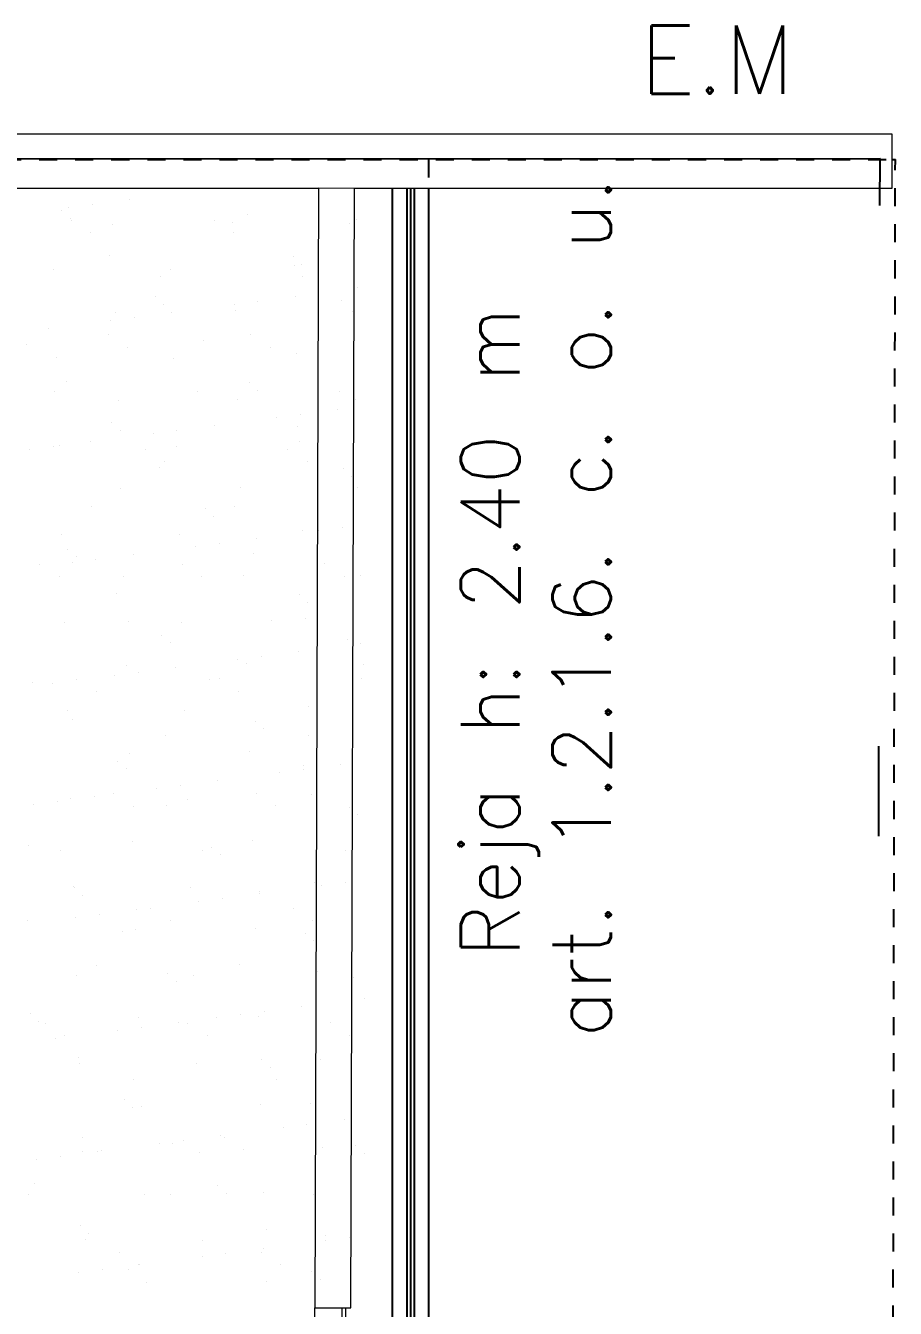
# Model space of a CAD drawing. Header units: millimetres. Extents: x 182 to 305, y 81 to 164.
# Drawn here: x 299.74 to 304.57, y 154.5 to 161.62 of the extents above; entities that cross this region are included whole.
import ezdxf

# ---------------------------------------------------------------- set-up
doc = ezdxf.new("R2010")
doc.units = ezdxf.units.MM
for name, pattern in [('ACAD_ISO04W100', [30.5, 24, -3, 0.5, -3]), ('ACAD_ISO10W100', [18.5, 12, -3, 0.5, -3]), ('Dash dot', [15.875, 6.35, -4.7625, 0, -4.7625]), ('DASHDOT', [1, 0.5, -0.25, 0, -0.25])]:
    doc.linetypes.add(name, pattern=pattern)
for name, color, linetype, lineweight in [('A-----NPP', 7, 'Continuous', 9), ('A-AREAIDM', 7, 'Continuous', 18), ('A-WALL', 7, 'Continuous', 9)]:
    doc.layers.add(name, color=color, linetype=linetype, lineweight=lineweight)
for name, color, linetype in [('Lineas Lotes', 7, 'DASHDOT'), ('reja', 7, 'Continuous'), ('solado h verde', 7, 'Continuous')]:
    doc.layers.add(name, color=color, linetype=linetype)
doc.styles.get("Standard").update_dxf_attribs({"font": 'txt.shx'})

msp = doc.modelspace()

# ---------------------------------------------------------------- linework, layer by layer
at = {"linetype": 'ACAD_ISO10W100'}
for p in [(188.133186, 160.861102), (304.3478, 86.621522)]:
    msp.add_line(p, (304.483929, 160.881522), dxfattribs=at)
at = {"layer": 'A-----NPP', "color": 252}
msp.add_line((304.551104, 160.717443), (304.551104, 161.017443), dxfattribs=at)
at = {"layer": 'A-----NPP', "color": 252, "linetype": 'Dash dot', "lineweight": 25}
msp.add_line((304.551104, 160.877005), (304.568899, 160.877005), dxfattribs=at)
msp.add_line((304.551104, 160.877005), (304.568899, 160.877005), dxfattribs=at)
at = {"layer": 'A-WALL', "color": 252, "lineweight": 18}
for p, q in [((304.551104, 161.017443), (188.161099, 161.017443)), ((304.551104, 160.717443), (304.551104, 161.017443)), ((304.551104, 160.717443), (304.551104, 161.017443)), ((188.361099, 160.717443), (301.368337, 160.717443)), ((301.368337, 160.717443), (301.347196, 154.505268)), ((301.368337, 160.717443), (301.347196, 154.505268)), ((301.368336, 160.717043), (301.347196, 154.505268)), ((301.368336, 160.717043), (301.347196, 154.505268)), ((301.568334, 160.716362), (301.368336, 160.717043)), ((301.568334, 160.716362), (301.368336, 160.717043)), ((301.547194, 154.504587), (301.568334, 160.716362)), ((301.547194, 154.504587), (301.568334, 160.716362)), ((301.568338, 160.717443), (304.551104, 160.717443)), ((301.568338, 160.717443), (304.551104, 160.717443)), ((301.347196, 154.505268), (301.517195, 154.50469)), ((301.347196, 154.505268), (301.547194, 154.504587)), ((301.347196, 154.505268), (301.517195, 154.50469)), ((301.347196, 154.505268), (301.547194, 154.504587)), ((301.517195, 154.50469), (301.426805, 127.944843))]:
    msp.add_line(p, q, dxfattribs=at)
at = {"layer": 'A-WALL', "color": 252}
for p, q in [((301.256806, 127.945421), (301.347196, 154.505268)), ((301.256806, 127.945421), (301.347196, 154.505268)), ((301.497195, 154.504758), (301.406806, 127.944911))]:
    msp.add_line(p, q, dxfattribs=at)
at = {"layer": 'Lineas Lotes', "color": 252, "linetype": 'ACAD_ISO04W100', "ltscale": 4e-05}
for p, q in [((182.21819, 160.877005), (304.568899, 160.877005)), ((301.978592, 160.877005), (301.978592, 84.162828)), ((304.43277, 86.617005), (304.568899, 160.877005))]:
    msp.add_line(p, q, dxfattribs=at)
at = {"layer": 'reja', "color": 252}
for p, q in [((301.778593, 128.527043), (301.778593, 160.717443)), ((301.858594, 160.717443), (301.858594, 128.527043)), ((301.878594, 160.717443), (301.878594, 128.527043)), ((301.898594, 160.717443), (301.898594, 128.527043)), ((301.978592, 160.717443), (301.978592, 128.527043))]:
    msp.add_line(p, q, dxfattribs=at)
at = {"layer": 'solado h verde', "color": 252, "linetype": 'Continuous'}
for p, q in [((300.320571, 160.654827), (300.320571, 160.654827)), ((299.942446, 160.591722), (299.942446, 160.591722)), ((299.981863, 160.610236), (299.981863, 160.610236)), ((300.114072, 160.627641), (300.114072, 160.627641)), ((300.973797, 160.569264), (300.973797, 160.569264)), ((299.989263, 160.548822), (299.989263, 160.548822)), ((299.997148, 160.538655), (299.997148, 160.538655)), ((300.223889, 160.51776), (300.223889, 160.51776)), ((300.788141, 160.540092), (300.788141, 160.540092)), ((300.888757, 160.526241), (300.888757, 160.526241)), ((301.538512, 160.523125), (301.538512, 160.523125)), ((301.579133, 160.541529), (301.579133, 160.541529)), ((300.104259, 160.470417), (300.104259, 160.470417)), ((300.895251, 160.471855), (300.895251, 160.471855)), ((300.21024, 160.346335), (300.21024, 160.346335)), ((301.226609, 160.337604), (301.226609, 160.337604)), ((301.232214, 160.288094), (301.232214, 160.288094)), ((301.273426, 160.294704), (301.273426, 160.294704)), ((299.896432, 160.266494), (299.896432, 160.266494)), ((300.489858, 160.224764), (300.489858, 160.224764)), ((300.546187, 160.263378), (300.546187, 160.263378)), ((301.28085, 160.226201), (301.28085, 160.226201)), ((301.583471, 160.163447), (301.583471, 160.163447)), ((300.463053, 160.114675), (300.463053, 160.114675)), ((300.50987, 160.071775), (300.50987, 160.071775)), ((300.89976, 160.073435), (300.89976, 160.073435)), ((301.03197, 160.090841), (301.03197, 160.090841)), ((301.238468, 160.118026), (301.238468, 160.118026)), ((301.494403, 160.092216), (301.494403, 160.092216)), ((300.239889, 160.028347), (300.239889, 160.028347)), ((300.348259, 160.000828), (300.348259, 160.000828)), ((300.554758, 160.028014), (300.554758, 160.028014)), ((300.904757, 160.036828), (300.904757, 160.036828)), ((301.554512, 160.033711), (301.554512, 160.033711)), ((299.871047, 159.938002), (299.871047, 159.938002)), ((300.21605, 159.983423), (300.21605, 159.983423)), ((300.202286, 159.902613), (300.202286, 159.902613)), ((300.730847, 159.869287), (300.730847, 159.869287)), ((300.993278, 159.90405), (300.993278, 159.90405)), ((299.746313, 159.848845), (299.746313, 159.848845)), ((300.309396, 159.834376), (300.309396, 159.834376)), ((301.100389, 159.835813), (301.100389, 159.835813)), ((301.248214, 159.798681), (301.248214, 159.798681)), ((299.912432, 159.777081), (299.912432, 159.777081)), ((300.562187, 159.773965), (300.562187, 159.773965)), ((299.96729, 159.646357), (299.96729, 159.646357)), ((299.904003, 159.587285), (299.904003, 159.587285)), ((300.694995, 159.588722), (300.694995, 159.588722)), ((300.983659, 159.637627), (300.983659, 159.637627)), ((301.030476, 159.594727), (301.030476, 159.594727)), ((301.485987, 159.59016), (301.485987, 159.59016)), ((300.255889, 159.538934), (300.255889, 159.538934)), ((300.920757, 159.547414), (300.920757, 159.547414)), ((301.570512, 159.544298), (301.570512, 159.544298)), ((301.133948, 159.446622), (301.133948, 159.446622)), ((301.266157, 159.464028), (301.266157, 159.464028)), ((301.472655, 159.491214), (301.472655, 159.491214)), ((300.220102, 159.414698), (300.220102, 159.414698)), ((300.26692, 159.371798), (300.26692, 159.371798)), ((300.450237, 159.35661), (300.450237, 159.35661)), ((300.582446, 159.374015), (300.582446, 159.374015)), ((300.788945, 159.401201), (300.788945, 159.401201)), ((301.251453, 159.392239), (301.251453, 159.392239)), ((299.928433, 159.287668), (299.928433, 159.287668)), ((300.105234, 159.311189), (300.105234, 159.311189)), ((301.264214, 159.309268), (301.264214, 159.309268)), ((299.766527, 159.266598), (299.766527, 159.266598)), ((299.898736, 159.284003), (299.898736, 159.284003)), ((300.407423, 159.266571), (300.407423, 159.266571)), ((300.578187, 159.284551), (300.578187, 159.284551)), ((301.198415, 159.268008), (301.198415, 159.268008)), ((300.487896, 159.16931), (300.487896, 159.16931)), ((300.514534, 159.198334), (300.514534, 159.198334)), ((301.305526, 159.199771), (301.305526, 159.199771)), ((301.504265, 159.160579), (301.504265, 159.160579)), ((301.551082, 159.117679), (301.551082, 159.117679)), ((300.27189, 159.049521), (300.27189, 159.049521)), ((300.936758, 159.058001), (300.936758, 159.058001)), ((301.586513, 159.054885), (301.586513, 159.054885)), ((300.10914, 158.951243), (300.10914, 158.951243)), ((300.740709, 158.93765), (300.740709, 158.93765)), ((300.900132, 158.952681), (300.900132, 158.952681)), ((300.787526, 158.89475), (300.787526, 158.89475)), ((299.944433, 158.798254), (299.944433, 158.798254)), ((300.594188, 158.795138), (300.594188, 158.795138)), ((301.280215, 158.819854), (301.280215, 158.819854)), ((301.368135, 158.819809), (301.368135, 158.819809)), ((301.500344, 158.837215), (301.500344, 158.837215)), ((300.684424, 158.729797), (300.684424, 158.729797)), ((300.816633, 158.747202), (300.816633, 158.747202)), ((301.023132, 158.774388), (301.023132, 158.774388)), ((299.977152, 158.714721), (299.977152, 158.714721)), ((300.023969, 158.671821), (300.023969, 158.671821)), ((300.132923, 158.65719), (300.132923, 158.65719)), ((300.339421, 158.684376), (300.339421, 158.684376)), ((301.008503, 158.692262), (301.008503, 158.692262)), ((299.821568, 158.629092), (299.821568, 158.629092)), ((300.000714, 158.639785), (300.000714, 158.639785)), ((300.61256, 158.630529), (300.61256, 158.630529)), ((301.403553, 158.631966), (301.403553, 158.631966)), ((299.928679, 158.560855), (299.928679, 158.560855)), ((300.28789, 158.560107), (300.28789, 158.560107)), ((300.719671, 158.562292), (300.719671, 158.562292)), ((300.952758, 158.568588), (300.952758, 158.568588)), ((301.510663, 158.563729), (301.510663, 158.563729)), ((301.602513, 158.565472), (301.602513, 158.565472)), ((300.244946, 158.469333), (300.244946, 158.469333)), ((301.261315, 158.460602), (301.261315, 158.460602)), ((301.308132, 158.417702), (301.308132, 158.417702)), ((299.960433, 158.308841), (299.960433, 158.308841)), ((300.314277, 158.315202), (300.314277, 158.315202)), ((300.610188, 158.305725), (300.610188, 158.305725)), ((301.105269, 158.316639), (301.105269, 158.316639)), ((301.296215, 158.330441), (301.296215, 158.330441)), ((300.497759, 158.237673), (300.497759, 158.237673)), ((300.544576, 158.194773), (300.544576, 158.194773)), ((301.257319, 158.147576), (301.257319, 158.147576)), ((301.529109, 158.215214), (301.529109, 158.215214)), ((301.602322, 158.192996), (301.602322, 158.192996)), ((300.918611, 158.102984), (300.918611, 158.102984)), ((300.968758, 158.079175), (300.968758, 158.079175)), ((301.05082, 158.12039), (301.05082, 158.12039)), ((301.618513, 158.076058), (301.618513, 158.076058)), ((300.234901, 158.012972), (300.234901, 158.012972)), ((300.30389, 158.070694), (300.30389, 158.070694)), ((300.36711, 158.030377), (300.36711, 158.030377)), ((300.573608, 158.057563), (300.573608, 158.057563)), ((299.781019, 157.971843), (299.781019, 157.971843)), ((299.889898, 157.967551), (299.889898, 157.967551)), ((300.026705, 157.99305), (300.026705, 157.99305)), ((300.765552, 157.992285), (300.765552, 157.992285)), ((300.817697, 157.994488), (300.817697, 157.994488)), ((301.60869, 157.995925), (301.60869, 157.995925)), ((300.133816, 157.924813), (300.133816, 157.924813)), ((300.924808, 157.92625), (300.924808, 157.92625)), ((299.976434, 157.819428), (299.976434, 157.819428)), ((300.626188, 157.816312), (300.626188, 157.816312)), ((301.312215, 157.841028), (301.312215, 157.841028)), ((300.001996, 157.769356), (300.001996, 157.769356)), ((301.018365, 157.760625), (301.018365, 157.760625)), ((300.519414, 157.67916), (300.519414, 157.67916)), ((301.065182, 157.717725), (301.065182, 157.717725)), ((301.310407, 157.680597), (301.310407, 157.680597)), ((300.319891, 157.581281), (300.319891, 157.581281)), ((300.984759, 157.589762), (300.984759, 157.589762)), ((300.254808, 157.537696), (300.254808, 157.537696)), ((301.286159, 157.515237), (301.286159, 157.515237)), ((301.491506, 157.520763), (301.491506, 157.520763)), ((300.301625, 157.494796), (300.301625, 157.494796)), ((301.152798, 157.476171), (301.152798, 157.476171)), ((301.285007, 157.493577), (301.285007, 157.493577)), ((300.469088, 157.386159), (300.469088, 157.386159)), ((300.601297, 157.403564), (300.601297, 157.403564)), ((300.807795, 157.43075), (300.807795, 157.43075)), ((299.785378, 157.296147), (299.785378, 157.296147)), ((299.917587, 157.313552), (299.917587, 157.313552)), ((299.992434, 157.330015), (299.992434, 157.330015)), ((300.124085, 157.340738), (300.124085, 157.340738)), ((300.231842, 157.357009), (300.231842, 157.357009)), ((300.522602, 157.292308), (300.522602, 157.292308)), ((300.642189, 157.326898), (300.642189, 157.326898)), ((301.022835, 157.358446), (301.022835, 157.358446)), ((301.328216, 157.351615), (301.328216, 157.351615)), ((300.338953, 157.288772), (300.338953, 157.288772)), ((301.129945, 157.290209), (301.129945, 157.290209)), ((301.538971, 157.283577), (301.538971, 157.283577)), ((301.585788, 157.240677), (301.585788, 157.240677)), ((300.335891, 157.091868), (300.335891, 157.091868)), ((301.000759, 157.100348), (301.000759, 157.100348)), ((299.759046, 157.069378), (299.759046, 157.069378)), ((299.933559, 157.041681), (299.933559, 157.041681)), ((300.724552, 157.043118), (300.724552, 157.043118)), ((300.775415, 157.060648), (300.775415, 157.060648)), ((300.822232, 157.017748), (300.822232, 157.017748)), ((301.515544, 157.044555), (301.515544, 157.044555)), ((301.519194, 156.866764), (301.519194, 156.866764)), ((300.008434, 156.840601), (300.008434, 156.840601)), ((300.011858, 156.837719), (300.011858, 156.837719)), ((300.058675, 156.794819), (300.058675, 156.794819)), ((300.658189, 156.837485), (300.658189, 156.837485)), ((301.041982, 156.803937), (301.041982, 156.803937)), ((301.043209, 156.81526), (301.043209, 156.81526)), ((301.344216, 156.862201), (301.344216, 156.862201)), ((301.386985, 156.849358), (301.386985, 156.849358)), ((300.703275, 156.759346), (300.703275, 156.759346)), ((300.835484, 156.776752), (300.835484, 156.776752)), ((300.019565, 156.669334), (300.019565, 156.669334)), ((300.151774, 156.686739), (300.151774, 156.686739)), ((300.358272, 156.713925), (300.358272, 156.713925)), ((300.43698, 156.720967), (300.43698, 156.720967)), ((300.54409, 156.65273), (300.54409, 156.65273)), ((301.227972, 156.722404), (301.227972, 156.722404)), ((301.335083, 156.654167), (301.335083, 156.654167)), ((299.753098, 156.651293), (299.753098, 156.651293)), ((300.279652, 156.592331), (300.279652, 156.592331)), ((300.351891, 156.602454), (300.351891, 156.602454)), ((301.016759, 156.610935), (301.016759, 156.610935)), ((301.296021, 156.5836), (301.296021, 156.5836)), ((301.342838, 156.5407), (301.342838, 156.5407)), ((300.138697, 156.405639), (300.138697, 156.405639)), ((300.929689, 156.407076), (300.929689, 156.407076)), ((301.360216, 156.372788), (301.360216, 156.372788)), ((300.024435, 156.351188), (300.024435, 156.351188)), ((300.532464, 156.360671), (300.532464, 156.360671)), ((300.579282, 156.317771), (300.579282, 156.317771)), ((300.674189, 156.348072), (300.674189, 156.348072)), ((301.563815, 156.338212), (301.563815, 156.338212)), ((301.276169, 156.177125), (301.276169, 156.177125)), ((301.621172, 156.222545), (301.621172, 156.222545)), ((299.768908, 156.137742), (299.768908, 156.137742)), ((299.815725, 156.094842), (299.815725, 156.094842)), ((299.851125, 156.083488), (299.851125, 156.083488)), ((300.367892, 156.113041), (300.367892, 156.113041)), ((300.592459, 156.087112), (300.592459, 156.087112)), ((300.642117, 156.084925), (300.642117, 156.084925)), ((300.800258, 156.115283), (300.800258, 156.115283)), ((300.937462, 156.132533), (300.937462, 156.132533)), ((301.03276, 156.121522), (301.03276, 156.121522)), ((301.069671, 156.149939), (301.069671, 156.149939)), ((301.433109, 156.086362), (301.433109, 156.086362)), ((299.958235, 156.015251), (299.958235, 156.015251)), ((300.253752, 156.042521), (300.253752, 156.042521)), ((300.385961, 156.059926), (300.385961, 156.059926)), ((300.749228, 156.016688), (300.749228, 156.016688)), ((301.54022, 156.018125), (301.54022, 156.018125)), ((299.908749, 155.9971), (299.908749, 155.9971)), ((300.036702, 155.892354), (300.036702, 155.892354)), ((301.053071, 155.883623), (301.053071, 155.883623)), ((301.376217, 155.883375), (301.376217, 155.883375)), ((300.040435, 155.861775), (300.040435, 155.861775)), ((300.69019, 155.858659), (300.69019, 155.858659)), ((301.099888, 155.840723), (301.099888, 155.840723)), ((300.343834, 155.769597), (300.343834, 155.769597)), ((301.134826, 155.771035), (301.134826, 155.771035)), ((300.289514, 155.660694), (300.289514, 155.660694)), ((300.336331, 155.617794), (300.336331, 155.617794)), ((300.383892, 155.623628), (300.383892, 155.623628)), ((301.04876, 155.632109), (301.04876, 155.632109)), ((301.320865, 155.638235), (301.320865, 155.638235)), ((301.303858, 155.523126), (301.303858, 155.523126)), ((301.510356, 155.550312), (301.510356, 155.550312)), ((300.056262, 155.447446), (300.056262, 155.447446)), ((300.826646, 155.460299), (300.826646, 155.460299)), ((300.847254, 155.448883), (300.847254, 155.448883)), ((301.171649, 155.50572), (301.171649, 155.50572)), ((300.056435, 155.372362), (300.056435, 155.372362)), ((300.142936, 155.370287), (300.142936, 155.370287)), ((300.163373, 155.379209), (300.163373, 155.379209)), ((300.487939, 155.415708), (300.487939, 155.415708)), ((300.557308, 155.415306), (300.557308, 155.415306)), ((300.620148, 155.433113), (300.620148, 155.433113)), ((300.954365, 155.380646), (300.954365, 155.380646)), ((301.392217, 155.393962), (301.392217, 155.393962)), ((301.573677, 155.406575), (301.573677, 155.406575)), ((299.804228, 155.325696), (299.804228, 155.325696)), ((299.936438, 155.343101), (299.936438, 155.343101)), ((300.70619, 155.369245), (300.70619, 155.369245)), ((301.620494, 155.363675), (301.620494, 155.363675)), ((299.793752, 155.192377), (299.793752, 155.192377)), ((300.810121, 155.183646), (300.810121, 155.183646)), ((299.757979, 155.132119), (299.757979, 155.132119)), ((300.399892, 155.134215), (300.399892, 155.134215)), ((300.548971, 155.133556), (300.548971, 155.133556)), ((300.856938, 155.140746), (300.856938, 155.140746)), ((301.06476, 155.142695), (301.06476, 155.142695)), ((301.339963, 155.134993), (301.339963, 155.134993)), ((300.046564, 154.960717), (300.046564, 154.960717)), ((300.072436, 154.882949), (300.072436, 154.882949)), ((300.093381, 154.917817), (300.093381, 154.917817)), ((300.72219, 154.879832), (300.72219, 154.879832)), ((301.077914, 154.938258), (301.077914, 154.938258)), ((301.405836, 154.878907), (301.405836, 154.878907)), ((301.408217, 154.904548), (301.408217, 154.904548)), ((301.538045, 154.896313), (301.538045, 154.896313)), ((300.261399, 154.811404), (300.261399, 154.811404)), ((300.854335, 154.806301), (300.854335, 154.806301)), ((301.052391, 154.812842), (301.052391, 154.812842)), ((301.060833, 154.833487), (301.060833, 154.833487)), ((300.36851, 154.743167), (300.36851, 154.743167)), ((300.377123, 154.743474), (300.377123, 154.743474)), ((300.722126, 154.788895), (300.722126, 154.788895)), ((301.159502, 154.744605), (301.159502, 154.744605)), ((300.038415, 154.698883), (300.038415, 154.698883)), ((300.170625, 154.716288), (300.170625, 154.716288)), ((300.314358, 154.715329), (300.314358, 154.715329)), ((301.330727, 154.706598), (301.330727, 154.706598)), ((301.377544, 154.663698), (301.377544, 154.663698)), ((300.415892, 154.644802), (300.415892, 154.644802)), ((301.080761, 154.653282), (301.080761, 154.653282))]:
    msp.add_line(p, q, dxfattribs=at)

# ---------------------------------------------------------------- texts
at = {"layer": 'A-AREAIDM', "color": 252}
msp.add_text('E.M', height=0.377677, dxfattribs=at).set_placement((303.150956, 161.241371))
msp.add_text('E.M', height=0.377677, dxfattribs=at).set_placement((303.150956, 161.241371))
for s, p in [('art. 1.2.1.6. c. o. u.', (302.990621, 156.003714)), ('Reja h: 2.40 m', (302.482929, 156.450367))]:
    msp.add_text(s, height=0.324566, rotation=90, dxfattribs=at).set_placement(p)

doc.saveas('drawing.dxf')
